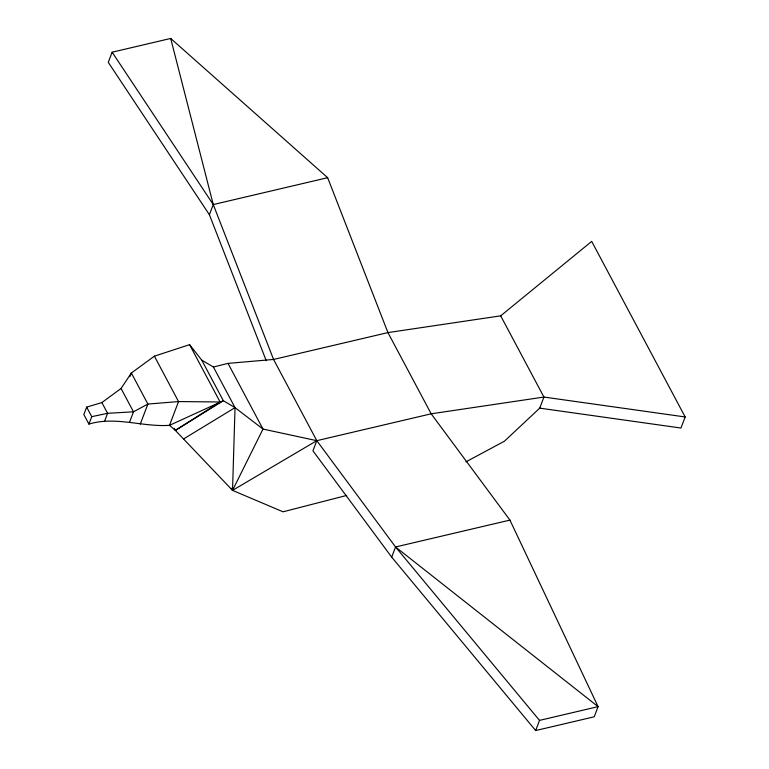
<?xml version="1.0" encoding="UTF-8"?>
<svg xmlns="http://www.w3.org/2000/svg" width="769" height="769" viewBox="0 0 769 769"><rect width="100%" height="100%" fill="white"/><g stroke="black" fill="none" stroke-linecap="round" stroke-linejoin="round"><path stroke-width="1.15" d="M465.908 461.871L504.368 441.252L539.723 408.137L680.95 428.035L685.16 416.961L543.933 397.054L431.178 413.809L316.799 440.675L262.998 429.073L235.035 407.637L223.346 400.726L169.516 425.334C142.582 427.189 115.379 415.981 88.925 424.103L83.84 414.549L86.666 407.109L101.864 402.572L121.06 388.46L131.355 373.013L154.386 356.172L189.578 344.656L201.728 360.113L213.417 367.024L235.035 407.637L232.526 490.382L283.05 511.808L346.713 495.428M170.699 38.45L213.263 204.564L273.562 359.45L316.799 440.675L312.935 450.836L391.69 557.131L535.666 730.55L594.216 716.795L598.08 706.644L509.934 520.104L431.178 413.809L387.941 332.593L327.652 177.697L170.699 38.45L112.139 52.205L108.285 62.356L209.399 214.724L266.228 360.699M88.925 424.103L91.751 416.663L86.666 407.109M104.767 420.758L107.593 413.318L101.864 402.572M130.086 376.358L131.355 373.013L147.888 404.061L140.266 424.142M129.509 422.296L133.489 411.809L147.888 404.061L178.543 401.562L220.097 401.985L189.578 344.656M209.399 214.724L213.263 204.564L112.139 52.205M391.69 557.131L395.554 546.97L509.934 520.104M539.723 408.137L543.933 397.054L500.686 315.838L387.941 332.593L273.562 359.45L228.018 363.381L213.417 367.024M535.666 730.55L539.521 720.39L598.08 706.644L395.554 546.97L316.799 440.675L232.526 490.382L175.361 430.4L169.516 425.334L178.543 401.562L154.386 356.172M500.686 315.838L591.697 241.389L685.16 416.961M174.255 428.314L175.361 430.4L220.097 401.985M175.361 430.4L223.346 400.726L201.728 360.113M183.541 438.964L235.035 407.637M213.263 204.564L327.652 177.697M91.751 416.663L107.593 413.318L133.489 411.809L121.06 388.46M395.554 546.97L539.521 720.39M228.018 363.381L262.998 429.073L232.526 490.382L231.402 488.267"/></g></svg>
